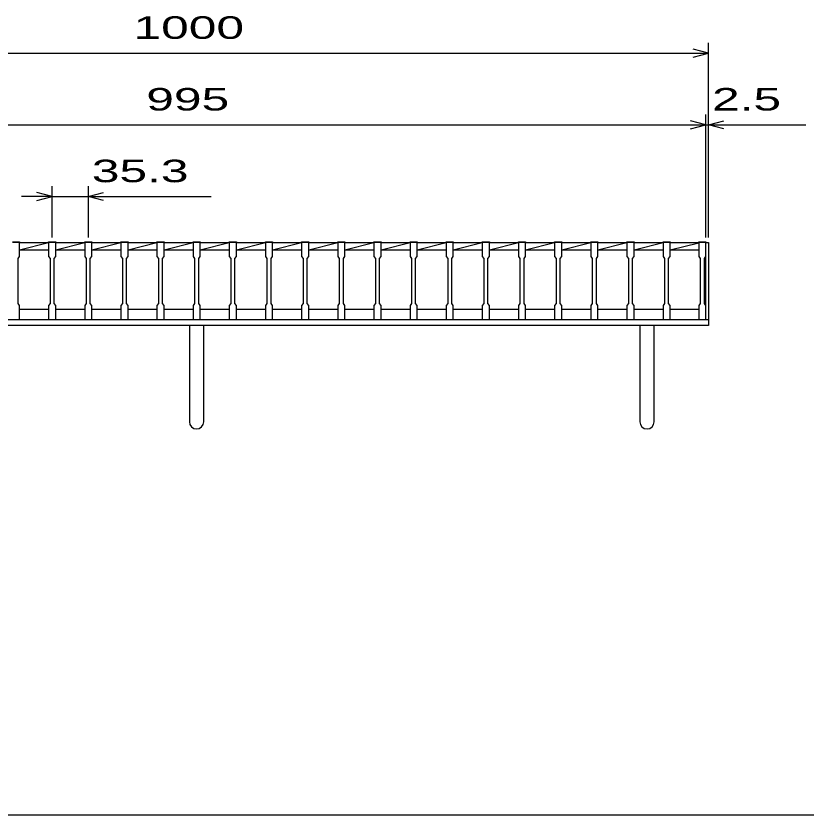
# Model space of a CAD drawing. Units: millimetres, scale not verified. Extents: x -1820 to 1731, y -1282 to 1054.
# Drawn here: x -1098 to -326, y -1146 to -366 of the extents above; entities that cross this region are included whole.
import ezdxf
from ezdxf.enums import TextEntityAlignment as Align

# ---------------------------------------------------------------- set-up
doc = ezdxf.new("R2010")
doc.units = ezdxf.units.MM
doc.header["$LTSCALE"] = 10
for name, color, linetype, lineweight in [('0_2', 150, 'Continuous', 25), ('16', 3, 'Continuous', 25), ('19', 6, 'Continuous', 25), ('22', 4, 'Continuous', 25)]:
    doc.layers.add(name, color=color, linetype=linetype, lineweight=lineweight)
doc.styles.add('ベクトル', font='')
doc.styles.get('ベクトル').set_extended_font_data('ベクトル')

msp = doc.modelspace()

# ---------------------------------------------------------------- linework, layer by layer
at = {"layer": '0_2'}
msp.add_line((1731, -1146.5), (-1729, -1146.5), dxfattribs=at)
at = {"layer": '16'}
for p, q in [((-1101.3, -586.8), (-1094.3, -586.8)), ((-1094.3, -587.5), (-1101.3, -587.5)), ((-1094.3, -586.8), (-1094.3, -587.5)), ((-1094.3, -601), (-1094.3, -587.5)), ((-1094.3, -587.5), (-1066, -587.5)), ((-1094.3, -594.5), (-1066, -587.5)), ((-1066, -587.5), (-1066, -586.8)), ((-1066, -586.8), (-1059, -586.8)), ((-1066, -587.5), (-1066, -601)), ((-1059, -587.5), (-1066, -587.5)), ((-1059, -586.8), (-1059, -587.5)), ((-1059, -601), (-1059, -587.5)), ((-1059, -587.5), (-1030.7, -587.5)), ((-1059, -594.5), (-1030.7, -587.5)), ((-1030.7, -587.5), (-1030.7, -586.8)), ((-1030.7, -586.8), (-1023.7, -586.8)), ((-1030.7, -587.5), (-1030.7, -601)), ((-1023.7, -587.5), (-1030.7, -587.5)), ((-1023.7, -586.8), (-1023.7, -587.5)), ((-1023.7, -601), (-1023.7, -587.5)), ((-1023.7, -587.5), (-995.4, -587.5)), ((-1023.7, -594.5), (-995.4, -587.5)), ((-995.4, -587.5), (-995.4, -586.8)), ((-995.4, -586.8), (-988.4, -586.8)), ((-995.4, -587.5), (-995.4, -601)), ((-988.4, -587.5), (-995.4, -587.5)), ((-988.4, -586.8), (-988.4, -587.5)), ((-988.4, -601), (-988.4, -587.5)), ((-988.4, -587.5), (-960.1, -587.5)), ((-988.4, -594.5), (-960.1, -587.5)), ((-960.1, -587.5), (-960.1, -586.8)), ((-960.1, -586.8), (-953.1, -586.8)), ((-960.1, -587.5), (-960.1, -601)), ((-953.1, -587.5), (-960.1, -587.5)), ((-953.1, -586.8), (-953.1, -587.5)), ((-953.1, -601), (-953.1, -587.5)), ((-953.1, -587.5), (-924.8, -587.5)), ((-953.1, -594.5), (-924.8, -587.5)), ((-924.8, -587.5), (-924.8, -586.8)), ((-924.8, -586.8), (-917.8, -586.8)), ((-924.8, -587.5), (-924.8, -601)), ((-917.8, -587.5), (-924.8, -587.5)), ((-917.8, -586.8), (-917.8, -587.5)), ((-917.8, -601), (-917.8, -587.5)), ((-917.8, -587.5), (-889.5, -587.5)), ((-917.8, -594.5), (-889.5, -587.5)), ((-889.5, -587.5), (-889.5, -586.8)), ((-889.5, -586.8), (-882.5, -586.8)), ((-889.5, -587.5), (-889.5, -601)), ((-882.5, -587.5), (-889.5, -587.5)), ((-882.5, -586.8), (-882.5, -587.5)), ((-882.5, -601), (-882.5, -587.5)), ((-882.5, -587.5), (-854.2, -587.5)), ((-882.5, -594.5), (-854.2, -587.5)), ((-854.2, -587.5), (-854.2, -586.8)), ((-854.2, -586.8), (-847.2, -586.8)), ((-854.2, -587.5), (-854.2, -601)), ((-847.2, -587.5), (-854.2, -587.5)), ((-847.2, -586.8), (-847.2, -587.5)), ((-847.2, -601), (-847.2, -587.5)), ((-847.2, -587.5), (-818.9, -587.5)), ((-847.2, -594.5), (-818.9, -587.5)), ((-818.9, -587.5), (-818.9, -586.8)), ((-818.9, -586.8), (-811.9, -586.8)), ((-818.9, -587.5), (-818.9, -601)), ((-811.9, -587.5), (-818.9, -587.5)), ((-811.9, -586.8), (-811.9, -587.5)), ((-811.9, -601), (-811.9, -587.5)), ((-811.9, -587.5), (-783.6, -587.5)), ((-811.9, -594.5), (-783.6, -587.5)), ((-783.6, -587.5), (-783.6, -586.8)), ((-783.6, -586.8), (-776.6, -586.8)), ((-783.6, -587.5), (-783.6, -601)), ((-776.6, -587.5), (-783.6, -587.5)), ((-776.6, -586.8), (-776.6, -587.5)), ((-776.6, -601), (-776.6, -587.5)), ((-776.6, -587.5), (-748.3, -587.5)), ((-776.6, -594.5), (-748.3, -587.5)), ((-748.3, -587.5), (-748.3, -586.8)), ((-748.3, -586.8), (-741.3, -586.8)), ((-748.3, -587.5), (-748.3, -601)), ((-741.3, -587.5), (-748.3, -587.5)), ((-741.3, -586.8), (-741.3, -587.5)), ((-741.3, -601), (-741.3, -587.5)), ((-741.3, -587.5), (-713, -587.5)), ((-741.3, -594.5), (-713, -587.5)), ((-713, -587.5), (-713, -586.8)), ((-713, -586.8), (-706, -586.8)), ((-713, -587.5), (-713, -601)), ((-706, -587.5), (-713, -587.5)), ((-706, -586.8), (-706, -587.5)), ((-706, -601), (-706, -587.5)), ((-706, -587.5), (-677.7, -587.5)), ((-706, -594.5), (-677.7, -587.5)), ((-677.7, -587.5), (-677.7, -586.8)), ((-677.7, -586.8), (-670.7, -586.8)), ((-677.7, -587.5), (-677.7, -601)), ((-670.7, -587.5), (-677.7, -587.5)), ((-670.7, -586.8), (-670.7, -587.5)), ((-670.7, -601), (-670.7, -587.5)), ((-670.7, -587.5), (-642.4, -587.5)), ((-670.7, -594.5), (-642.4, -587.5)), ((-642.4, -587.5), (-642.4, -586.8)), ((-642.4, -586.8), (-635.4, -586.8)), ((-642.4, -587.5), (-642.4, -601)), ((-635.4, -587.5), (-642.4, -587.5)), ((-635.4, -586.8), (-635.4, -587.5)), ((-635.4, -601), (-635.4, -587.5)), ((-635.4, -587.5), (-607.1, -587.5)), ((-635.4, -594.5), (-607.1, -587.5)), ((-607.1, -587.5), (-607.1, -586.8)), ((-607.1, -586.8), (-600.1, -586.8)), ((-607.1, -587.5), (-607.1, -601)), ((-600.1, -587.5), (-607.1, -587.5)), ((-600.1, -586.8), (-600.1, -587.5)), ((-600.1, -601), (-600.1, -587.5)), ((-600.1, -587.5), (-571.8, -587.5)), ((-600.1, -594.5), (-571.8, -587.5)), ((-571.8, -587.5), (-571.8, -586.8)), ((-571.8, -586.8), (-564.8, -586.8)), ((-571.8, -587.5), (-571.8, -601)), ((-564.8, -587.5), (-571.8, -587.5)), ((-564.8, -586.8), (-564.8, -587.5)), ((-564.8, -601), (-564.8, -587.5)), ((-564.8, -587.5), (-536.5, -587.5)), ((-564.8, -594.5), (-536.5, -587.5)), ((-536.5, -587.5), (-536.5, -586.8)), ((-536.5, -586.8), (-529.5, -586.8)), ((-536.5, -587.5), (-536.5, -601)), ((-529.5, -587.5), (-536.5, -587.5)), ((-529.5, -586.8), (-529.5, -587.5)), ((-529.5, -601), (-529.5, -587.5)), ((-529.5, -587.5), (-501.2, -587.5)), ((-529.5, -594.5), (-501.2, -587.5)), ((-501.2, -587.5), (-501.2, -586.8)), ((-501.2, -586.8), (-494.2, -586.8)), ((-501.2, -587.5), (-501.2, -601)), ((-494.2, -587.5), (-501.2, -587.5)), ((-494.2, -586.8), (-494.2, -587.5)), ((-494.2, -601), (-494.2, -587.5)), ((-494.2, -587.5), (-465.9, -587.5)), ((-494.2, -594.5), (-465.9, -587.5)), ((-465.9, -587.5), (-465.9, -586.8)), ((-465.9, -586.8), (-458.9, -586.8)), ((-465.9, -587.5), (-465.9, -601)), ((-458.9, -587.5), (-465.9, -587.5)), ((-458.9, -586.8), (-458.9, -587.5)), ((-458.9, -601), (-458.9, -587.5)), ((-458.9, -587.5), (-431, -587.5)), ((-458.9, -594.5), (-431, -587.6)), ((-431, -587.5), (-431, -586.8)), ((-431, -586.8), (-424, -586.8)), ((-431, -587.5), (-431, -601)), ((-424, -587.5), (-431, -587.5)), ((-424, -586.8), (-424, -587.5)), ((-424, -601), (-424, -587.5)), ((-424, -652.5), (-424, -587.5)), ((-1094.3, -594.5), (-1066, -594.5)), ((-1059, -594.5), (-1030.7, -594.5)), ((-1023.7, -594.5), (-995.4, -594.5)), ((-988.4, -594.5), (-960.1, -594.5)), ((-953.1, -594.5), (-924.8, -594.5)), ((-917.8, -594.5), (-889.5, -594.5)), ((-882.5, -594.5), (-854.2, -594.5)), ((-847.2, -594.5), (-818.9, -594.5)), ((-811.9, -594.5), (-783.6, -594.5)), ((-776.6, -594.5), (-748.3, -594.5)), ((-741.3, -594.5), (-713, -594.5)), ((-706, -594.5), (-677.7, -594.5)), ((-670.7, -594.5), (-642.4, -594.5)), ((-635.4, -594.5), (-607.1, -594.5)), ((-600.1, -594.5), (-571.8, -594.5)), ((-564.8, -594.5), (-536.5, -594.5)), ((-529.5, -594.5), (-501.2, -594.5)), ((-494.2, -594.5), (-465.9, -594.5)), ((-458.9, -594.5), (-431, -594.5)), ((-1095.8, -603), (-1094.3, -601)), ((-1095.8, -647), (-1095.8, -603)), ((-1066, -601), (-1064.5, -603)), ((-1064.5, -603), (-1064.5, -647)), ((-1060.5, -603), (-1059, -601)), ((-1060.5, -647), (-1060.5, -603)), ((-1030.7, -601), (-1029.2, -603)), ((-1029.2, -603), (-1029.2, -647)), ((-1025.2, -603), (-1023.7, -601)), ((-1025.2, -647), (-1025.2, -603)), ((-995.4, -601), (-993.9, -603)), ((-993.9, -603), (-993.9, -647)), ((-989.9, -603), (-988.4, -601)), ((-989.9, -647), (-989.9, -603)), ((-960.1, -601), (-958.6, -603)), ((-958.6, -603), (-958.6, -647)), ((-954.6, -603), (-953.1, -601)), ((-954.6, -647), (-954.6, -603)), ((-924.8, -601), (-923.3, -603)), ((-923.3, -603), (-923.3, -647)), ((-919.3, -603), (-917.8, -601)), ((-919.3, -647), (-919.3, -603)), ((-889.5, -601), (-888, -603)), ((-888, -603), (-888, -647)), ((-884, -603), (-882.5, -601)), ((-884, -647), (-884, -603)), ((-854.2, -601), (-852.7, -603)), ((-852.7, -603), (-852.7, -647)), ((-848.7, -603), (-847.2, -601)), ((-848.7, -647), (-848.7, -603)), ((-818.9, -601), (-817.4, -603)), ((-817.4, -603), (-817.4, -647)), ((-813.4, -603), (-811.9, -601)), ((-813.4, -647), (-813.4, -603)), ((-783.6, -601), (-782.1, -603)), ((-782.1, -603), (-782.1, -647)), ((-778.1, -603), (-776.6, -601)), ((-778.1, -647), (-778.1, -603)), ((-748.3, -601), (-746.8, -603)), ((-746.8, -603), (-746.8, -647)), ((-742.8, -603), (-741.3, -601)), ((-742.8, -647), (-742.8, -603)), ((-713, -601), (-711.5, -603)), ((-711.5, -603), (-711.5, -647)), ((-707.5, -603), (-706, -601)), ((-707.5, -647), (-707.5, -603)), ((-677.7, -601), (-676.2, -603)), ((-676.2, -603), (-676.2, -647)), ((-672.2, -603), (-670.7, -601)), ((-672.2, -647), (-672.2, -603)), ((-642.4, -601), (-640.9, -603)), ((-640.9, -603), (-640.9, -647)), ((-636.9, -603), (-635.4, -601)), ((-636.9, -647), (-636.9, -603)), ((-607.1, -601), (-605.6, -603)), ((-605.6, -603), (-605.6, -647)), ((-601.6, -603), (-600.1, -601)), ((-601.6, -647), (-601.6, -603)), ((-571.8, -601), (-570.3, -603)), ((-570.3, -603), (-570.3, -647)), ((-566.3, -603), (-564.8, -601)), ((-566.3, -647), (-566.3, -603)), ((-536.5, -601), (-535, -603)), ((-535, -603), (-535, -647)), ((-531, -603), (-529.5, -601)), ((-531, -647), (-531, -603)), ((-501.2, -601), (-499.7, -603)), ((-499.7, -603), (-499.7, -647)), ((-495.7, -603), (-494.2, -601)), ((-495.7, -647), (-495.7, -603)), ((-465.9, -601), (-464.4, -603)), ((-464.4, -603), (-464.4, -647)), ((-460.4, -603), (-458.9, -601)), ((-460.4, -647), (-460.4, -603)), ((-431, -601), (-429.5, -603)), ((-429.5, -603), (-429.5, -647)), ((-425.5, -603), (-424, -601)), ((-425.5, -647), (-425.5, -603)), ((-1094.3, -649), (-1095.8, -647)), ((-1064.5, -647), (-1066, -649)), ((-1059, -649), (-1060.5, -647)), ((-1029.2, -647), (-1030.7, -649)), ((-1023.7, -649), (-1025.2, -647)), ((-993.9, -647), (-995.4, -649)), ((-988.4, -649), (-989.9, -647)), ((-958.6, -647), (-960.1, -649)), ((-953.1, -649), (-954.6, -647)), ((-923.3, -647), (-924.8, -649)), ((-917.8, -649), (-919.3, -647)), ((-888, -647), (-889.5, -649)), ((-882.5, -649), (-884, -647)), ((-852.7, -647), (-854.2, -649)), ((-847.2, -649), (-848.7, -647)), ((-817.4, -647), (-818.9, -649)), ((-811.9, -649), (-813.4, -647)), ((-782.1, -647), (-783.6, -649)), ((-776.6, -649), (-778.1, -647)), ((-746.8, -647), (-748.3, -649)), ((-741.3, -649), (-742.8, -647)), ((-711.5, -647), (-713, -649)), ((-706, -649), (-707.5, -647)), ((-676.2, -647), (-677.7, -649)), ((-670.7, -649), (-672.2, -647)), ((-640.9, -647), (-642.4, -649)), ((-635.4, -649), (-636.9, -647)), ((-605.6, -647), (-607.1, -649)), ((-600.1, -649), (-601.6, -647)), ((-570.3, -647), (-571.8, -649)), ((-564.8, -649), (-566.3, -647)), ((-535, -647), (-536.5, -649)), ((-529.5, -649), (-531, -647)), ((-499.7, -647), (-501.2, -649)), ((-494.2, -649), (-495.7, -647)), ((-464.4, -647), (-465.9, -649)), ((-458.9, -649), (-460.4, -647)), ((-429.5, -647), (-431, -649)), ((-424, -649), (-425.5, -647)), ((-1094.3, -662.5), (-1094.3, -649)), ((-1094.3, -652.5), (-1066, -652.5)), ((-1066, -649), (-1066, -662.5)), ((-1059, -662.5), (-1059, -649)), ((-1059, -652.5), (-1030.7, -652.5)), ((-1030.7, -649), (-1030.7, -662.5)), ((-1023.7, -662.5), (-1023.7, -649)), ((-1023.7, -652.5), (-995.4, -652.5)), ((-995.4, -649), (-995.4, -662.5)), ((-988.4, -662.5), (-988.4, -649)), ((-988.4, -652.5), (-960.1, -652.5)), ((-960.1, -649), (-960.1, -662.5)), ((-953.1, -662.5), (-953.1, -649)), ((-953.1, -652.5), (-924.8, -652.5)), ((-924.8, -649), (-924.8, -662.5)), ((-917.8, -662.5), (-917.8, -649)), ((-917.8, -652.5), (-889.5, -652.5)), ((-889.5, -649), (-889.5, -662.5)), ((-882.5, -662.5), (-882.5, -649)), ((-882.5, -652.5), (-854.2, -652.5)), ((-854.2, -649), (-854.2, -662.5)), ((-847.2, -662.5), (-847.2, -649)), ((-847.2, -652.5), (-818.9, -652.5)), ((-818.9, -649), (-818.9, -662.5)), ((-811.9, -662.5), (-811.9, -649)), ((-811.9, -652.5), (-783.6, -652.5)), ((-783.6, -649), (-783.6, -662.5)), ((-776.6, -662.5), (-776.6, -649)), ((-776.6, -652.5), (-748.3, -652.5)), ((-748.3, -649), (-748.3, -662.5)), ((-741.3, -662.5), (-741.3, -649)), ((-741.3, -652.5), (-713, -652.5)), ((-713, -649), (-713, -662.5)), ((-706, -662.5), (-706, -649)), ((-706, -652.5), (-677.7, -652.5)), ((-677.7, -649), (-677.7, -662.5)), ((-670.7, -662.5), (-670.7, -649)), ((-670.7, -652.5), (-642.4, -652.5)), ((-642.4, -649), (-642.4, -662.5)), ((-635.4, -662.5), (-635.4, -649)), ((-635.4, -652.5), (-607.1, -652.5)), ((-607.1, -649), (-607.1, -662.5)), ((-600.1, -662.5), (-600.1, -649)), ((-600.1, -652.5), (-571.8, -652.5)), ((-571.8, -649), (-571.8, -662.5)), ((-564.8, -662.5), (-564.8, -649)), ((-564.8, -652.5), (-536.5, -652.5)), ((-536.5, -649), (-536.5, -662.5)), ((-529.5, -662.5), (-529.5, -649)), ((-529.5, -652.5), (-501.2, -652.5)), ((-501.2, -649), (-501.2, -662.5)), ((-494.2, -662.5), (-494.2, -649)), ((-494.2, -652.5), (-465.9, -652.5)), ((-465.9, -649), (-465.9, -662.5)), ((-458.9, -662.5), (-458.9, -649)), ((-458.9, -652.5), (-431, -652.5)), ((-431, -649), (-431, -662.5)), ((-424, -662.5), (-424, -649)), ((-1101.3, -662.5), (-1094.3, -662.5)), ((-1066, -662.5), (-1059, -662.5)), ((-1030.7, -662.5), (-1023.7, -662.5)), ((-995.4, -662.5), (-988.4, -662.5)), ((-960.1, -662.5), (-953.1, -662.5)), ((-924.8, -662.5), (-917.8, -662.5)), ((-889.5, -662.5), (-882.5, -662.5)), ((-854.2, -662.5), (-847.2, -662.5)), ((-818.9, -662.5), (-811.9, -662.5)), ((-783.6, -662.5), (-776.6, -662.5)), ((-748.3, -662.5), (-741.3, -662.5)), ((-713, -662.5), (-706, -662.5)), ((-677.7, -662.5), (-670.7, -662.5)), ((-642.4, -662.5), (-635.4, -662.5)), ((-607.1, -662.5), (-600.1, -662.5)), ((-571.8, -662.5), (-564.8, -662.5)), ((-536.5, -662.5), (-529.5, -662.5)), ((-501.2, -662.5), (-494.2, -662.5)), ((-465.9, -662.5), (-458.9, -662.5)), ((-431, -662.5), (-424, -662.5))]:
    msp.add_line(p, q, dxfattribs=at)
at = {"layer": '19'}
for p, q in [((-424, -587.5), (-421.5, -587.5)), ((-421.5, -587.5), (-421.5, -662.5)), ((-1421.5, -662.5), (-421.5, -662.5)), ((-421.5, -662.5), (-421.5, -668.5)), ((-421.5, -668.5), (-1421.5, -668.5)), ((-928.5, -668.5), (-928.5, -762.5)), ((-914.5, -762.5), (-914.5, -668.5)), ((-488.5, -668.5), (-488.5, -762.5)), ((-474.5, -762.5), (-474.5, -668.5))]:
    msp.add_line(p, q, dxfattribs=at)
for centre in [(-921.5, -762.5), (-481.5, -762.5)]:
    msp.add_arc(centre, 7, 180, 0, dxfattribs=at)
at = {"layer": '22'}
for p, q in [((-421.5, -582.5), (-421.5, -392.5)), ((-1421.5, -402.5), (-421.5, -402.5)), ((-421.5, -402.5), (-436.5, -398.5)), ((-436.5, -406.5), (-421.5, -402.5)), ((-424, -582.5), (-424, -462.5)), ((-421.5, -582.5), (-421.5, -462.5)), ((-1419, -472.5), (-424, -472.5)), ((-424, -472.5), (-439, -468.5)), ((-439, -476.5), (-424, -472.5)), ((-424, -472.5), (-421.5, -472.5)), ((-421.5, -472.5), (-406.5, -468.5)), ((-406.5, -476.5), (-421.5, -472.5)), ((-421.5, -472.5), (-326.5, -472.5)), ((-1062.5, -582.5), (-1062.5, -532.5)), ((-1027.2, -532.5), (-1027.2, -582.5)), ((-1062.5, -542.5), (-1092.5, -542.5)), ((-1062.5, -542.5), (-1077.5, -538.5)), ((-1077.5, -546.5), (-1062.5, -542.5)), ((-1062.5, -542.5), (-1027.2, -542.5)), ((-1027.2, -542.5), (-1012.2, -538.5)), ((-1012.2, -546.5), (-1027.2, -542.5)), ((-1027.2, -542.5), (-907.2, -542.5))]:
    msp.add_line(p, q, dxfattribs=at)

# ---------------------------------------------------------------- texts
at = {"layer": '22', "color": 2, "style": 'ベクトル', "width": 1.65}
for s, p in [(' 1000 ', (-996.5, -377.5)), (' 995 ', (-984, -447.5)), (' 2.5 ', (-431.5, -447.5)), (' 35.3 ', (-1037.2, -517.5))]:
    msp.add_text(s, height=21.99, dxfattribs=at).set_placement(p, align=Align.MIDDLE_LEFT)

doc.saveas('drawing.dxf')
